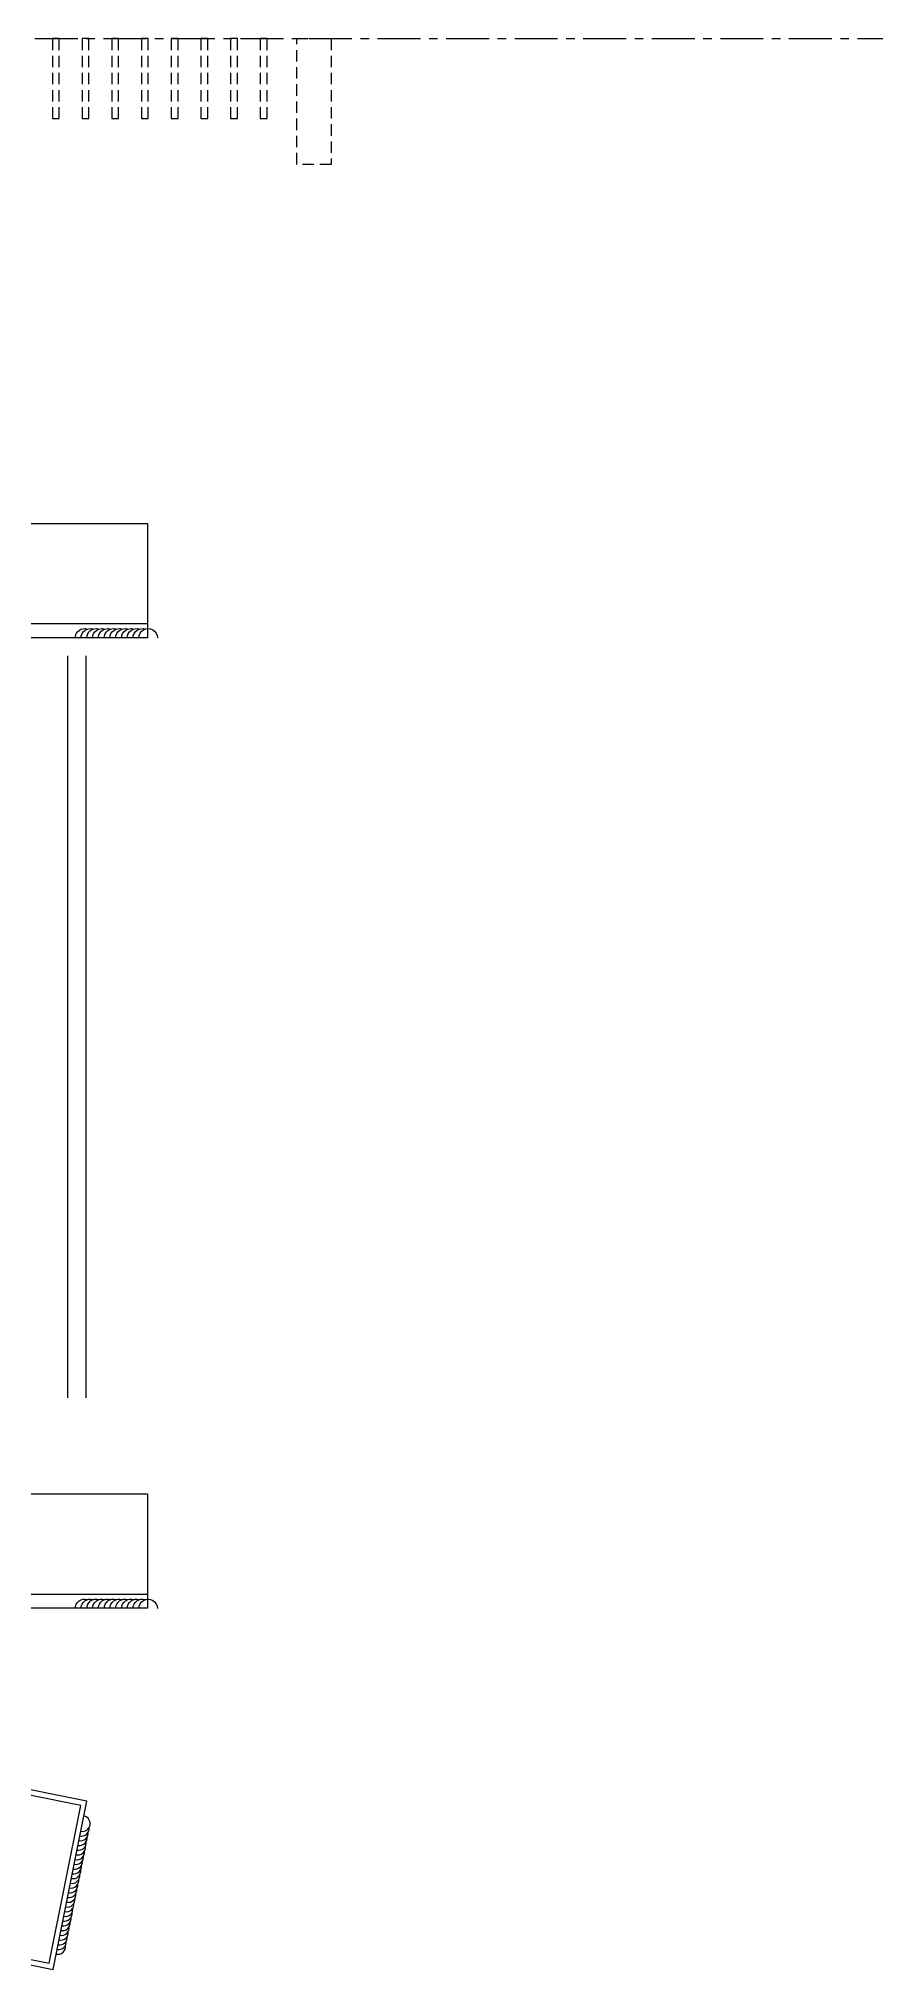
# Model space of a CAD drawing. Extents: x -3378 to 102197, y -3799 to 48702.
# Drawn here: x 83992 to 84358, y 28253 to 29098 of the extents above; entities that cross this region are included whole.
import ezdxf

# ---------------------------------------------------------------- set-up
doc = ezdxf.new("R2010")
doc.units = 0
doc.linetypes.add('CENTER', pattern=[2, 1.25, -0.25, 0.25, -0.25])
doc.linetypes.add('HIDDEN', pattern=[0.375, 0.25, -0.125])
for name, color, linetype in [('24WELD', 55, 'Continuous'), ('GM_SECT_15', 15, 'Continuous'), ('中心線 CENTER', 6, 'CENTER'), ('視覺模型鋁擠型暫替', 4, 'Continuous'), ('隱藏線 HIDDEN', 8, 'HIDDEN')]:
    doc.layers.add(name, color=color, linetype=linetype)
doc.layers.add('不顯示', color=254, linetype='Continuous', plot=False)
doc.styles.add('DIM', font='simplex.shx', dxfattribs={"bigfont": 'chineset.shx'})

# ---------------------------------------------------------------- blocks, each defined once
blk = doc.blocks.new('75x75x2.3t')
at = {"layer": 'GM_SECT_15'}
for points in [[(0, -75), (75, -75), (75, 0), (0, 0)], [(2.3, -72.7), (72.7, -72.7), (72.7, -2.3), (2.3, -2.3)]]:
    blk.add_lwpolyline(points, close=True, dxfattribs=at)
at = {"layer": '不顯示', "linetype": 'Continuous', "insert": (21.79, -38.48), "char_height": 3.5, "attachment_point": 1, "style": 'DIM'}
blk.add_mtext_dynamic_manual_height_columns('75x75x2.3t', width=3.4858, gutter_width=17.5, heights=[0], dxfattribs=at)
blk = doc.blocks.new('*U269')
for centre, end in [((-69, 2.2), 286.3529), ((-66.5, 2.2), 286.3529), ((-64, 2.1), 286.3529), ((-61.5, 2), 286.3529), ((-59, 1.9), 286.3529), ((-56.5, 1.8), 286.3529), ((-54, 1.7), 286.3529), ((-51.5, 1.7), 286.3529), ((-49, 1.6), 286.3529), ((-46.5, 1.5), 286.3529), ((-44, 1.4), 286.3529), ((-41.5, 1.3), 286.3529), ((-39, 1.3), 286.3529), ((-36.5, 1.2), 286.3529), ((-34, 1.1), 286.3529), ((-31.5, 1), 286.3529), ((-29, 0.9), 286.3529), ((-26.5, 0.9), 286.3529), ((-24, 0.8), 286.3529), ((-21.5, 0.7), 286.3529), ((-19, 0.6), 286.3529), ((-16.5, 0.5), 286.3529), ((-14, 0.5), 286.3529), ((-11.5, 0.4), 286.3529), ((-9, 0.3), 286.3529), ((-6.5, 0.2), 286.3529), ((-4, 0.1), 358.1431)]:
    blk.add_arc(centre, 4, 178.1431, end)
blk = doc.blocks.new('*U270')
for centre, end in [((4, -0.13), 178.14306), ((6.5, -0.21), 106.35291), ((9, -0.29), 106.35291), ((11.49, -0.37), 106.35291), ((13.99, -0.45), 106.35291), ((16.49, -0.53), 106.35291), ((18.99, -0.62), 106.35291), ((21.49, -0.7), 106.35291), ((23.99, -0.78), 106.35291), ((26.49, -0.86), 106.35291), ((28.98, -0.94), 106.35291), ((31.48, -1.02), 106.35291)]:
    blk.add_arc(centre, 4, 358.14306, end)
blk = doc.blocks.new('*U265')
for centre, end in [((4, -0.13), 178.14306), ((6.5, -0.21), 106.35291), ((9, -0.29), 106.35291), ((11.49, -0.37), 106.35291), ((13.99, -0.45), 106.35291), ((16.49, -0.53), 106.35291), ((18.99, -0.62), 106.35291), ((21.49, -0.7), 106.35291), ((23.99, -0.78), 106.35291), ((26.49, -0.86), 106.35291), ((28.98, -0.94), 106.35291), ((31.48, -1.02), 106.35291)]:
    blk.add_arc(centre, 4, 358.14306, end)

msp = doc.modelspace()

# ---------------------------------------------------------------- linework, layer by layer
at = {"layer": 'GM_SECT_15', "elevation": 0}
for points in [[(84039.248, 28886.085), (84039.248, 28836.085), (83899.248, 28836.085), (83899.248, 28886.085)], [(84039.248, 28886.085), (84039.248, 28842.085), (83899.248, 28842.085), (83899.248, 28886.085)], [(84039.248, 28461.468), (84039.248, 28411.468), (83899.248, 28411.468), (83899.248, 28461.468)], [(84039.248, 28461.468), (84039.248, 28417.468), (83899.248, 28417.468), (83899.248, 28461.468)]]:
    msp.add_lwpolyline(points, close=True, dxfattribs=at)
at = {"layer": '中心線 CENTER', "ltscale": 15}
msp.add_line((101018.781, 29098.085, 0), (82488.036, 29098.085, 0), dxfattribs=at)
at = {"layer": '視覺模型鋁擠型暫替', "linetype": 'Continuous'}
for p, q in [((84004.42, 28503.468), (84004.42, 28828.085, 0)), ((84012.42, 28503.468), (84012.42, 28828.085, 0))]:
    msp.add_line(p, q, dxfattribs=at)
at = {"layer": '隱藏線 HIDDEN', "linetype": 'HIDDEN', "ltscale": 20, "elevation": -40935}
for points in [[(83997.672, 29098.168), (83997.672, 29063.168), (84000.672, 29063.168), (84000.672, 29098.168)], [(84010.672, 29098.168), (84010.672, 29063.168), (84013.672, 29063.168), (84013.672, 29098.168)], [(84023.672, 29098.168), (84023.672, 29063.168), (84026.672, 29063.168), (84026.672, 29098.168)], [(84036.672, 29098.168), (84036.672, 29063.168), (84039.672, 29063.168), (84039.672, 29098.168)], [(84049.672, 29098.168), (84049.672, 29063.168), (84052.672, 29063.168), (84052.672, 29098.168)], [(84062.672, 29098.168), (84062.672, 29063.168), (84065.672, 29063.168), (84065.672, 29098.168)], [(84075.672, 29098.168), (84075.672, 29063.168), (84078.672, 29063.168), (84078.672, 29098.168)], [(84088.672, 29098.168), (84088.672, 29063.168), (84091.672, 29063.168), (84091.672, 29098.168)], [(84104.672, 29043.168), (84104.672, 29098.168), (84119.672, 29098.168), (84119.672, 29043.168)]]:
    msp.add_lwpolyline(points, close=True, dxfattribs=at)

# ---------------------------------------------------------------- block references
at = {"layer": '24WELD'}
for name, p, xscale, yscale, zscale, rotation in [('*U270', (84043.63, 28836.004, 0), -1.012500000000001, 1.012500000000001, 1.012500000000001, 358.1430628016457), ('*U265', (84043.63, 28411.387), -1.012500000000001, 1.012500000000001, 1.012500000000001, 358.1430628016457), ('*U269', (84011.526, 28320.556), 0.8437500000000009, 0.8437500000000009, 0.8437500000000009, 80.48111776348979)]:
    msp.add_blockref(name, p, dxfattribs=dict(at, xscale=xscale, yscale=yscale, zscale=zscale, rotation=rotation))
at = {"layer": 'GM_SECT_15', "rotation": 348.6237926975384}
msp.add_blockref('75x75x2.3t', (83939.297, 28341.8), dxfattribs=at)

doc.saveas('drawing.dxf')
